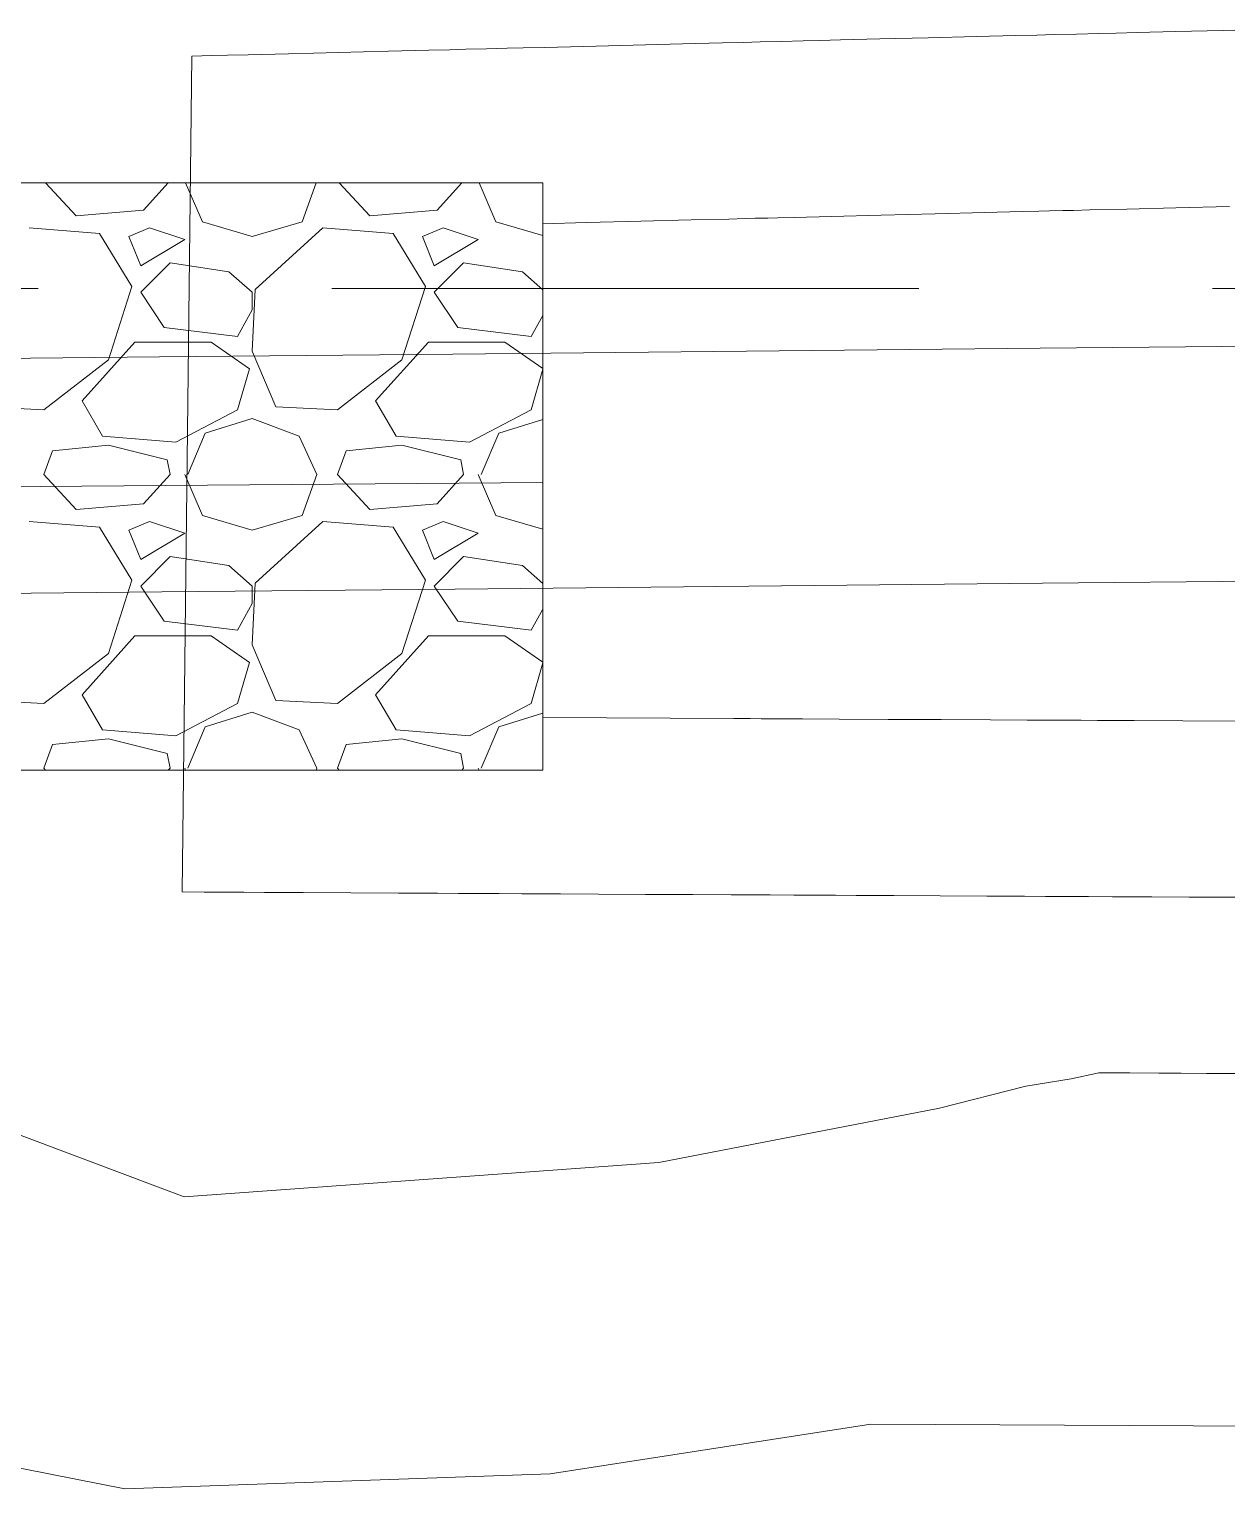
# Model space of a CAD drawing. Extents: x 2509062 to 2510599, y 7103311 to 7105769.
# Drawn here: x 2510447.04 to 2510467.44, y 7104097.8 to 7104122.65 of the extents above; entities that cross this region are included whole.
import ezdxf

# ---------------------------------------------------------------- set-up
doc = ezdxf.new("R2010")
doc.units = 0
doc.header["$LTSCALE"] = 40
doc.header["$MEASUREMENT"] = 0
doc.linetypes.add('DASHED', pattern=[0.75, 0.5, -0.25])
doc.linetypes.add('HIDDEN', pattern=[0.375, 0.25, -0.125])
doc.layers.add('GRID', color=254, linetype='DASHED')
doc.layers.add('STORM', color=5, linetype='Continuous')

msp = doc.modelspace()

# ---------------------------------------------------------------- linework, layer by layer
at = {"layer": 'GRID', "color": 252, "linetype": 'HIDDEN', "lineweight": 0}
msp.add_line((2509102.195, 7104118.236), (2510559.007, 7104118.236), dxfattribs=at)
at = {"layer": 'STORM', "lineweight": 0}
for p, q in [((2510461.526, 7104122.484, 693), (2510462.351, 7104122.505, 693)), ((2510461.526, 7104122.484, 693), (2510462.351, 7104122.505, 693)), ((2510462.351, 7104122.505, 693), (2510463.177, 7104122.525, 693)), ((2510462.351, 7104122.505, 693), (2510463.177, 7104122.525, 693)), ((2510463.177, 7104122.525, 693), (2510463.847, 7104122.542, 693)), ((2510463.177, 7104122.525, 693), (2510463.847, 7104122.542, 693)), ((2510463.847, 7104122.542, 693), (2510464.205, 7104122.551, 693)), ((2510463.847, 7104122.542, 693), (2510464.205, 7104122.551, 693)), ((2510464.205, 7104122.551, 693), (2510464.5, 7104122.558, 693)), ((2510464.205, 7104122.551, 693), (2510464.5, 7104122.558, 693)), ((2510464.5, 7104122.558, 693), (2510464.88, 7104122.568, 693)), ((2510464.5, 7104122.558, 693), (2510464.88, 7104122.568, 693)), ((2510464.88, 7104122.568, 693), (2510465.26, 7104122.577, 693)), ((2510464.88, 7104122.568, 693), (2510465.26, 7104122.577, 693)), ((2510465.26, 7104122.577, 693), (2510465.556, 7104122.585, 693)), ((2510465.26, 7104122.577, 693), (2510465.556, 7104122.585, 693)), ((2510465.556, 7104122.585, 693), (2510465.909, 7104122.593, 693)), ((2510465.556, 7104122.585, 693), (2510465.909, 7104122.593, 693)), ((2510465.909, 7104122.593, 693), (2510466.566, 7104122.61, 693)), ((2510465.909, 7104122.593, 693), (2510466.566, 7104122.61, 693)), ((2510466.566, 7104122.61, 693), (2510467.376, 7104122.63, 693)), ((2510466.566, 7104122.61, 693), (2510467.376, 7104122.63, 693)), ((2510467.376, 7104122.63, 693), (2510468.187, 7104122.65, 693)), ((2510467.376, 7104122.63, 693), (2510468.187, 7104122.65, 693)), ((2510451.456, 7104122.233, 693), (2510452.308, 7104122.254, 693)), ((2510451.456, 7104122.233, 693), (2510452.308, 7104122.254, 693)), ((2510452.308, 7104122.254, 693), (2510453.16, 7104122.275, 693)), ((2510452.308, 7104122.254, 693), (2510453.16, 7104122.275, 693)), ((2510453.16, 7104122.275, 693), (2510453.848, 7104122.292, 693)), ((2510453.16, 7104122.275, 693), (2510453.848, 7104122.292, 693)), ((2510453.848, 7104122.292, 693), (2510454.207, 7104122.301, 693)), ((2510453.848, 7104122.292, 693), (2510454.207, 7104122.301, 693)), ((2510454.207, 7104122.301, 693), (2510454.48, 7104122.308, 693)), ((2510454.207, 7104122.301, 693), (2510454.48, 7104122.308, 693)), ((2510454.48, 7104122.308, 693), (2510454.831, 7104122.317, 693)), ((2510454.48, 7104122.308, 693), (2510454.831, 7104122.317, 693)), ((2510454.831, 7104122.317, 693), (2510455.183, 7104122.326, 693)), ((2510454.831, 7104122.317, 693), (2510455.183, 7104122.326, 693)), ((2510455.183, 7104122.326, 693), (2510455.456, 7104122.333, 693)), ((2510455.183, 7104122.326, 693), (2510455.456, 7104122.333, 693)), ((2510455.456, 7104122.333, 693), (2510455.81, 7104122.341, 693)), ((2510455.456, 7104122.333, 693), (2510455.81, 7104122.341, 693)), ((2510455.81, 7104122.341, 693), (2510456.487, 7104122.358, 693)), ((2510455.81, 7104122.341, 693), (2510456.487, 7104122.358, 693)), ((2510456.487, 7104122.358, 693), (2510457.327, 7104122.379, 693)), ((2510456.487, 7104122.358, 693), (2510457.327, 7104122.379, 693)), ((2510457.327, 7104122.379, 693), (2510458.167, 7104122.4, 693)), ((2510457.327, 7104122.379, 693), (2510458.167, 7104122.4, 693)), ((2510458.167, 7104122.4, 693), (2510458.847, 7104122.417, 693)), ((2510458.167, 7104122.4, 693), (2510458.847, 7104122.417, 693)), ((2510458.847, 7104122.417, 693), (2510459.206, 7104122.426, 693)), ((2510458.847, 7104122.417, 693), (2510459.206, 7104122.426, 693)), ((2510459.206, 7104122.426, 693), (2510459.49, 7104122.433, 693)), ((2510459.206, 7104122.426, 693), (2510459.49, 7104122.433, 693)), ((2510459.49, 7104122.433, 693), (2510459.856, 7104122.442, 693)), ((2510459.49, 7104122.433, 693), (2510459.856, 7104122.442, 693)), ((2510459.856, 7104122.442, 693), (2510460.221, 7104122.451, 693)), ((2510459.856, 7104122.442, 693), (2510460.221, 7104122.451, 693)), ((2510460.221, 7104122.451, 693), (2510460.505, 7104122.459, 693)), ((2510460.221, 7104122.451, 693), (2510460.505, 7104122.459, 693)), ((2510460.505, 7104122.459, 693), (2510460.859, 7104122.467, 693)), ((2510460.505, 7104122.459, 693), (2510460.859, 7104122.467, 693)), ((2510460.859, 7104122.467, 693), (2510461.526, 7104122.484, 693)), ((2510460.859, 7104122.467, 693), (2510461.526, 7104122.484, 693)), ((2510449.644, 7104107.962, 693), (2510449.812, 7104122.192, 693)), ((2510449.644, 7104107.962, 693), (2510449.812, 7104122.192, 693)), ((2510449.812, 7104122.192, 693), (2510450.151, 7104122.2, 693)), ((2510449.812, 7104122.192, 693), (2510450.151, 7104122.2, 693)), ((2510450.151, 7104122.2, 693), (2510450.416, 7104122.207, 693)), ((2510450.151, 7104122.2, 693), (2510450.416, 7104122.207, 693)), ((2510450.416, 7104122.207, 693), (2510450.77, 7104122.216, 693)), ((2510450.416, 7104122.207, 693), (2510450.77, 7104122.216, 693)), ((2510450.77, 7104122.216, 693), (2510451.456, 7104122.233, 693)), ((2510450.77, 7104122.216, 693), (2510451.456, 7104122.233, 693)), ((2510455.788, 7104120.037, 691.365), (2510435.788, 7104120.037, 691.365)), ((2510447.84, 7104119.471, 691.365), (2510447.321, 7104120.037, 691.365)), ((2510449.41, 7104120.037, 691.365), (2510448.99, 7104119.571, 691.365)), ((2510449.704, 7104120.037, 691.365), (2510449.99, 7104119.371, 691.365)), ((2510451.69, 7104119.371, 691.365), (2510451.928, 7104120.037, 691.365)), ((2510452.84, 7104119.471, 691.365), (2510452.321, 7104120.037, 691.365)), ((2510454.41, 7104120.037, 691.365), (2510453.99, 7104119.571, 691.365)), ((2510454.704, 7104120.037, 691.365), (2510454.99, 7104119.371, 691.365)), ((2510455.788, 7104110.037, 691.365), (2510455.788, 7104120.037, 691.365)), ((2510448.99, 7104119.571, 691.365), (2510447.84, 7104119.471, 691.365)), ((2510453.99, 7104119.571, 691.365), (2510452.84, 7104119.471, 691.365)), ((2510461.552, 7104119.484, 692), (2510462.471, 7104119.507, 692)), ((2510461.552, 7104119.484, 692), (2510462.471, 7104119.507, 692)), ((2510462.471, 7104119.507, 692), (2510463.319, 7104119.528, 692)), ((2510462.471, 7104119.507, 692), (2510463.319, 7104119.528, 692)), ((2510463.319, 7104119.528, 692), (2510463.954, 7104119.544, 692)), ((2510463.319, 7104119.528, 692), (2510463.954, 7104119.544, 692)), ((2510463.954, 7104119.544, 692), (2510464.235, 7104119.551, 692)), ((2510463.954, 7104119.544, 692), (2510464.235, 7104119.551, 692)), ((2510464.235, 7104119.551, 692), (2510464.417, 7104119.556, 692)), ((2510464.235, 7104119.551, 692), (2510464.417, 7104119.556, 692)), ((2510464.417, 7104119.556, 692), (2510464.643, 7104119.561, 692)), ((2510464.417, 7104119.556, 692), (2510464.643, 7104119.561, 692)), ((2510464.643, 7104119.561, 692), (2510464.825, 7104119.566, 692)), ((2510464.643, 7104119.561, 692), (2510464.825, 7104119.566, 692)), ((2510464.825, 7104119.566, 692), (2510465.104, 7104119.573, 692)), ((2510464.825, 7104119.566, 692), (2510465.104, 7104119.573, 692)), ((2510465.104, 7104119.573, 692), (2510465.733, 7104119.588, 692)), ((2510465.104, 7104119.573, 692), (2510465.733, 7104119.588, 692)), ((2510465.733, 7104119.588, 692), (2510466.572, 7104119.609, 692)), ((2510465.733, 7104119.588, 692), (2510466.572, 7104119.609, 692)), ((2510466.572, 7104119.609, 692), (2510467.482, 7104119.632, 692)), ((2510466.572, 7104119.609, 692), (2510467.482, 7104119.632, 692)), ((2510448.24, 7104119.171, 691.365), (2510447.04, 7104119.271, 691.365)), ((2510449.09, 7104119.271, 691.365), (2510448.74, 7104119.121, 691.365)), ((2510449.69, 7104119.071, 691.365), (2510449.09, 7104119.271, 691.365)), ((2510449.99, 7104119.371, 691.365), (2510450.84, 7104119.121, 691.365)), ((2510450.84, 7104119.121, 691.365), (2510451.69, 7104119.371, 691.365)), ((2510452.04, 7104119.271, 691.365), (2510450.89, 7104118.221, 691.365)), ((2510453.24, 7104119.171, 691.365), (2510452.04, 7104119.271, 691.365)), ((2510454.09, 7104119.271, 691.365), (2510453.74, 7104119.121, 691.365)), ((2510454.69, 7104119.071, 691.365), (2510454.09, 7104119.271, 691.365)), ((2510454.99, 7104119.371, 691.365), (2510455.788, 7104119.136, 691.365)), ((2510455.788, 7104119.337, 692), (2510456.533, 7104119.359, 692)), ((2510455.788, 7104119.337, 692), (2510456.533, 7104119.359, 692)), ((2510455.788, 7104110.931, 692), (2510455.788, 7104119.337, 692)), ((2510455.788, 7104110.931, 692), (2510455.788, 7104119.337, 692)), ((2510456.533, 7104119.359, 692), (2510457.46, 7104119.382, 692)), ((2510456.533, 7104119.359, 692), (2510457.46, 7104119.382, 692)), ((2510457.46, 7104119.382, 692), (2510458.315, 7104119.403, 692)), ((2510457.46, 7104119.382, 692), (2510458.315, 7104119.403, 692)), ((2510458.315, 7104119.403, 692), (2510458.955, 7104119.419, 692)), ((2510458.315, 7104119.403, 692), (2510458.955, 7104119.419, 692)), ((2510458.955, 7104119.419, 692), (2510459.236, 7104119.426, 692)), ((2510458.955, 7104119.419, 692), (2510459.236, 7104119.426, 692)), ((2510459.236, 7104119.426, 692), (2510459.408, 7104119.431, 692)), ((2510459.236, 7104119.426, 692), (2510459.408, 7104119.431, 692)), ((2510459.408, 7104119.431, 692), (2510459.621, 7104119.436, 692)), ((2510459.408, 7104119.431, 692), (2510459.621, 7104119.436, 692)), ((2510459.621, 7104119.436, 692), (2510459.794, 7104119.44, 692)), ((2510459.621, 7104119.436, 692), (2510459.794, 7104119.44, 692)), ((2510459.794, 7104119.44, 692), (2510460.072, 7104119.447, 692)), ((2510459.794, 7104119.44, 692), (2510460.072, 7104119.447, 692)), ((2510460.072, 7104119.447, 692), (2510460.705, 7104119.463, 692)), ((2510460.072, 7104119.447, 692), (2510460.705, 7104119.463, 692)), ((2510460.705, 7104119.463, 692), (2510461.552, 7104119.484, 692)), ((2510460.705, 7104119.463, 692), (2510461.552, 7104119.484, 692)), ((2510448.79, 7104118.271, 691.365), (2510448.24, 7104119.171, 691.365)), ((2510448.74, 7104119.121, 691.365), (2510448.94, 7104118.621, 691.365)), ((2510448.94, 7104118.621, 691.365), (2510449.69, 7104119.071, 691.365)), ((2510453.79, 7104118.271, 691.365), (2510453.24, 7104119.171, 691.365)), ((2510453.74, 7104119.121, 691.365), (2510453.94, 7104118.621, 691.365)), ((2510453.94, 7104118.621, 691.365), (2510454.69, 7104119.071, 691.365)), ((2510449.44, 7104118.671, 691.365), (2510448.94, 7104118.171, 691.365)), ((2510450.44, 7104118.521, 691.365), (2510449.44, 7104118.671, 691.365)), ((2510450.84, 7104118.171, 691.365), (2510450.44, 7104118.521, 691.365)), ((2510454.44, 7104118.671, 691.365), (2510453.94, 7104118.171, 691.365)), ((2510455.44, 7104118.521, 691.365), (2510454.44, 7104118.671, 691.365)), ((2510455.788, 7104118.216, 691.365), (2510455.44, 7104118.521, 691.365)), ((2510448.39, 7104117.021, 691.365), (2510448.79, 7104118.271, 691.365)), ((2510453.39, 7104117.021, 691.365), (2510453.79, 7104118.271, 691.365)), ((2510448.94, 7104118.171, 691.365), (2510449.34, 7104117.571, 691.365)), ((2510450.89, 7104118.221, 691.365), (2510450.84, 7104117.171, 691.365)), ((2510450.84, 7104117.871, 691.365), (2510450.84, 7104118.171, 691.365)), ((2510453.94, 7104118.171, 691.365), (2510454.34, 7104117.571, 691.365)), ((2510450.59, 7104117.421, 691.365), (2510450.84, 7104117.871, 691.365)), ((2510455.59, 7104117.421, 691.365), (2510455.788, 7104117.777, 691.365)), ((2510449.34, 7104117.571, 691.365), (2510450.59, 7104117.421, 691.365)), ((2510454.34, 7104117.571, 691.365), (2510455.59, 7104117.421, 691.365)), ((2510447.94, 7104116.321, 691.365), (2510448.84, 7104117.321, 691.365)), ((2510448.84, 7104117.321, 691.365), (2510450.14, 7104117.321, 691.365)), ((2510450.14, 7104117.321, 691.365), (2510450.79, 7104116.871, 691.365)), ((2510452.94, 7104116.321, 691.365), (2510453.84, 7104117.321, 691.365)), ((2510453.84, 7104117.321, 691.365), (2510455.14, 7104117.321, 691.365)), ((2510455.14, 7104117.321, 691.365), (2510455.788, 7104116.872, 691.365)), ((2510449.259, 7104117.07, 691.298), (2510444.259, 7104117.02, 691.323)), ((2510449.259, 7104117.07, 691.298), (2510444.259, 7104117.02, 691.323)), ((2510454.258, 7104117.12, 691.273), (2510449.259, 7104117.07, 691.298)), ((2510454.258, 7104117.12, 691.273), (2510449.259, 7104117.07, 691.298)), ((2510450.84, 7104117.171, 691.365), (2510451.24, 7104116.221, 691.365)), ((2510459.258, 7104117.17, 691.248), (2510454.258, 7104117.12, 691.273)), ((2510459.258, 7104117.17, 691.248), (2510454.258, 7104117.12, 691.273)), ((2510464.258, 7104117.219, 691.223), (2510459.258, 7104117.17, 691.248)), ((2510464.258, 7104117.219, 691.223), (2510459.258, 7104117.17, 691.248)), ((2510469.258, 7104117.269, 691.198), (2510464.258, 7104117.219, 691.223)), ((2510469.258, 7104117.269, 691.198), (2510464.258, 7104117.219, 691.223)), ((2510447.29, 7104116.171, 691.365), (2510448.39, 7104117.021, 691.365)), ((2510450.79, 7104116.871, 691.365), (2510450.59, 7104116.171, 691.365)), ((2510452.29, 7104116.171, 691.365), (2510453.39, 7104117.021, 691.365)), ((2510455.788, 7104116.864, 691.365), (2510455.59, 7104116.171, 691.365)), ((2510448.29, 7104115.721, 691.365), (2510447.94, 7104116.321, 691.365)), ((2510453.29, 7104115.721, 691.365), (2510452.94, 7104116.321, 691.365)), ((2510446.24, 7104116.221, 691.365), (2510447.29, 7104116.171, 691.365)), ((2510450.59, 7104116.171, 691.365), (2510449.54, 7104115.621, 691.365)), ((2510451.24, 7104116.221, 691.365), (2510452.29, 7104116.171, 691.365)), ((2510455.59, 7104116.171, 691.365), (2510454.54, 7104115.621, 691.365)), ((2510450.04, 7104115.771, 691.365), (2510450.84, 7104116.021, 691.365)), ((2510450.84, 7104116.021, 691.365), (2510451.64, 7104115.721, 691.365)), ((2510455.04, 7104115.771, 691.365), (2510455.788, 7104116.005, 691.365)), ((2510448.39, 7104115.571, 691.365), (2510447.44, 7104115.471, 691.365)), ((2510449.54, 7104115.621, 691.365), (2510448.29, 7104115.721, 691.365)), ((2510449.39, 7104115.321, 691.365), (2510448.39, 7104115.571, 691.365)), ((2510449.74, 7104115.071, 691.365), (2510450.04, 7104115.771, 691.365)), ((2510451.64, 7104115.721, 691.365), (2510451.94, 7104115.071, 691.365)), ((2510453.39, 7104115.571, 691.365), (2510452.44, 7104115.471, 691.365)), ((2510454.54, 7104115.621, 691.365), (2510453.29, 7104115.721, 691.365)), ((2510454.39, 7104115.321, 691.365), (2510453.39, 7104115.571, 691.365)), ((2510454.74, 7104115.071, 691.365), (2510455.04, 7104115.771, 691.365)), ((2510447.29, 7104115.071, 691.365), (2510447.44, 7104115.471, 691.365)), ((2510449.44, 7104115.071, 691.365), (2510449.39, 7104115.321, 691.365)), ((2510452.29, 7104115.071, 691.365), (2510452.44, 7104115.471, 691.365)), ((2510454.44, 7104115.071, 691.365), (2510454.39, 7104115.321, 691.365)), ((2510447.84, 7104114.471, 691.365), (2510447.29, 7104115.071, 691.365)), ((2510449.44, 7104115.071, 691.365), (2510448.99, 7104114.571, 691.365)), ((2510449.69, 7104115.071, 691.365), (2510449.99, 7104114.371, 691.365)), ((2510451.69, 7104114.371, 691.365), (2510451.94, 7104115.071, 691.365)), ((2510452.84, 7104114.471, 691.365), (2510452.29, 7104115.071, 691.365)), ((2510454.44, 7104115.071, 691.365), (2510453.99, 7104114.571, 691.365)), ((2510454.69, 7104115.071, 691.365), (2510454.99, 7104114.371, 691.365)), ((2510455.788, 7104114.936), (2510340.836, 7104113.99)), ((2510455.788, 7104114.936), (2510340.836, 7104113.99)), ((2510448.99, 7104114.571, 691.365), (2510447.84, 7104114.471, 691.365)), ((2510453.99, 7104114.571, 691.365), (2510452.84, 7104114.471, 691.365)), ((2510449.99, 7104114.371, 691.365), (2510450.84, 7104114.121, 691.365)), ((2510450.84, 7104114.121, 691.365), (2510451.69, 7104114.371, 691.365)), ((2510454.99, 7104114.371, 691.365), (2510455.788, 7104114.136, 691.365)), ((2510448.24, 7104114.171, 691.365), (2510447.04, 7104114.271, 691.365)), ((2510448.79, 7104113.271, 691.365), (2510448.24, 7104114.171, 691.365)), ((2510449.09, 7104114.271, 691.365), (2510448.74, 7104114.121, 691.365)), ((2510448.74, 7104114.121, 691.365), (2510448.94, 7104113.621, 691.365)), ((2510448.94, 7104113.621, 691.365), (2510449.69, 7104114.071, 691.365)), ((2510449.69, 7104114.071, 691.365), (2510449.09, 7104114.271, 691.365)), ((2510452.04, 7104114.271, 691.365), (2510450.89, 7104113.221, 691.365)), ((2510453.24, 7104114.171, 691.365), (2510452.04, 7104114.271, 691.365)), ((2510453.79, 7104113.271, 691.365), (2510453.24, 7104114.171, 691.365)), ((2510454.09, 7104114.271, 691.365), (2510453.74, 7104114.121, 691.365)), ((2510453.74, 7104114.121, 691.365), (2510453.94, 7104113.621, 691.365)), ((2510453.94, 7104113.621, 691.365), (2510454.69, 7104114.071, 691.365)), ((2510454.69, 7104114.071, 691.365), (2510454.09, 7104114.271, 691.365)), ((2510449.44, 7104113.671, 691.365), (2510448.94, 7104113.171, 691.365)), ((2510450.44, 7104113.521, 691.365), (2510449.44, 7104113.671, 691.365)), ((2510454.44, 7104113.671, 691.365), (2510453.94, 7104113.171, 691.365)), ((2510455.44, 7104113.521, 691.365), (2510454.44, 7104113.671, 691.365)), ((2510450.84, 7104113.171, 691.365), (2510450.44, 7104113.521, 691.365)), ((2510455.788, 7104113.216, 691.365), (2510455.44, 7104113.521, 691.365)), ((2510449.298, 7104113.07, 691.298), (2510444.299, 7104113.02, 691.323)), ((2510449.298, 7104113.07, 691.298), (2510444.299, 7104113.02, 691.323)), ((2510448.39, 7104112.021, 691.365), (2510448.79, 7104113.271, 691.365)), ((2510448.94, 7104113.171, 691.365), (2510449.34, 7104112.571, 691.365)), ((2510454.298, 7104113.12, 691.273), (2510449.298, 7104113.07, 691.298)), ((2510454.298, 7104113.12, 691.273), (2510449.298, 7104113.07, 691.298)), ((2510450.89, 7104113.221, 691.365), (2510450.84, 7104112.171, 691.365)), ((2510450.84, 7104112.871, 691.365), (2510450.84, 7104113.171, 691.365)), ((2510453.39, 7104112.021, 691.365), (2510453.79, 7104113.271, 691.365)), ((2510453.94, 7104113.171, 691.365), (2510454.34, 7104112.571, 691.365)), ((2510459.298, 7104113.17, 691.248), (2510454.298, 7104113.12, 691.273)), ((2510459.298, 7104113.17, 691.248), (2510454.298, 7104113.12, 691.273)), ((2510464.298, 7104113.22, 691.223), (2510459.298, 7104113.17, 691.248)), ((2510464.298, 7104113.22, 691.223), (2510459.298, 7104113.17, 691.248)), ((2510469.297, 7104113.269, 691.198), (2510464.298, 7104113.22, 691.223)), ((2510469.297, 7104113.269, 691.198), (2510464.298, 7104113.22, 691.223)), ((2510450.59, 7104112.421, 691.365), (2510450.84, 7104112.871, 691.365)), ((2510449.34, 7104112.571, 691.365), (2510450.59, 7104112.421, 691.365)), ((2510454.34, 7104112.571, 691.365), (2510455.59, 7104112.421, 691.365)), ((2510455.59, 7104112.421, 691.365), (2510455.788, 7104112.777, 691.365)), ((2510447.94, 7104111.321, 691.365), (2510448.84, 7104112.321, 691.365)), ((2510448.84, 7104112.321, 691.365), (2510450.14, 7104112.321, 691.365)), ((2510450.14, 7104112.321, 691.365), (2510450.79, 7104111.871, 691.365)), ((2510452.94, 7104111.321, 691.365), (2510453.84, 7104112.321, 691.365)), ((2510453.84, 7104112.321, 691.365), (2510455.14, 7104112.321, 691.365)), ((2510455.14, 7104112.321, 691.365), (2510455.788, 7104111.872, 691.365)), ((2510450.84, 7104112.171, 691.365), (2510451.24, 7104111.221, 691.365)), ((2510447.29, 7104111.171, 691.365), (2510448.39, 7104112.021, 691.365)), ((2510450.79, 7104111.871, 691.365), (2510450.59, 7104111.171, 691.365)), ((2510452.29, 7104111.171, 691.365), (2510453.39, 7104112.021, 691.365)), ((2510455.788, 7104111.864, 691.365), (2510455.59, 7104111.171, 691.365)), ((2510448.29, 7104110.721, 691.365), (2510447.94, 7104111.321, 691.365)), ((2510453.29, 7104110.721, 691.365), (2510452.94, 7104111.321, 691.365)), ((2510446.24, 7104111.221, 691.365), (2510447.29, 7104111.171, 691.365)), ((2510450.59, 7104111.171, 691.365), (2510449.54, 7104110.621, 691.365)), ((2510451.24, 7104111.221, 691.365), (2510452.29, 7104111.171, 691.365)), ((2510455.59, 7104111.171, 691.365), (2510454.54, 7104110.621, 691.365)), ((2510450.04, 7104110.771, 691.365), (2510450.84, 7104111.021, 691.365)), ((2510450.84, 7104111.021, 691.365), (2510451.64, 7104110.721, 691.365)), ((2510455.04, 7104110.771, 691.365), (2510455.788, 7104111.005, 691.365)), ((2510459.04, 7104110.914, 692), (2510455.788, 7104110.931, 692)), ((2510459.04, 7104110.914, 692), (2510455.788, 7104110.931, 692)), ((2510459.32, 7104110.913, 692), (2510459.04, 7104110.914, 692)), ((2510459.32, 7104110.913, 692), (2510459.04, 7104110.914, 692)), ((2510459.509, 7104110.912, 692), (2510459.32, 7104110.913, 692)), ((2510459.509, 7104110.912, 692), (2510459.32, 7104110.913, 692)), ((2510459.743, 7104110.911, 692), (2510459.509, 7104110.912, 692)), ((2510459.743, 7104110.911, 692), (2510459.509, 7104110.912, 692)), ((2510459.931, 7104110.91, 692), (2510459.743, 7104110.911, 692)), ((2510459.931, 7104110.91, 692), (2510459.743, 7104110.911, 692)), ((2510460.21, 7104110.909, 692), (2510459.931, 7104110.91, 692)), ((2510460.21, 7104110.909, 692), (2510459.931, 7104110.91, 692)), ((2510460.836, 7104110.905, 692), (2510460.21, 7104110.909, 692)), ((2510460.836, 7104110.905, 692), (2510460.21, 7104110.909, 692)), ((2510461.671, 7104110.901, 692), (2510460.836, 7104110.905, 692)), ((2510461.671, 7104110.901, 692), (2510460.836, 7104110.905, 692)), ((2510462.576, 7104110.897, 692), (2510461.671, 7104110.901, 692)), ((2510462.576, 7104110.897, 692), (2510461.671, 7104110.901, 692)), ((2510463.412, 7104110.892, 692), (2510462.576, 7104110.897, 692)), ((2510463.412, 7104110.892, 692), (2510462.576, 7104110.897, 692)), ((2510464.04, 7104110.889, 692), (2510463.412, 7104110.892, 692)), ((2510464.04, 7104110.889, 692), (2510463.412, 7104110.892, 692)), ((2510464.321, 7104110.888, 692), (2510464.04, 7104110.889, 692)), ((2510464.321, 7104110.888, 692), (2510464.04, 7104110.889, 692)), ((2510464.518, 7104110.887, 692), (2510464.321, 7104110.888, 692)), ((2510464.518, 7104110.887, 692), (2510464.321, 7104110.888, 692)), ((2510464.763, 7104110.886, 692), (2510464.518, 7104110.887, 692)), ((2510464.763, 7104110.886, 692), (2510464.518, 7104110.887, 692)), ((2510464.96, 7104110.885, 692), (2510464.763, 7104110.886, 692)), ((2510464.96, 7104110.885, 692), (2510464.763, 7104110.886, 692)), ((2510465.238, 7104110.883, 692), (2510464.96, 7104110.885, 692)), ((2510465.238, 7104110.883, 692), (2510464.96, 7104110.885, 692)), ((2510465.861, 7104110.88, 692), (2510465.238, 7104110.883, 692)), ((2510465.861, 7104110.88, 692), (2510465.238, 7104110.883, 692)), ((2510466.689, 7104110.876, 692), (2510465.861, 7104110.88, 692)), ((2510466.689, 7104110.876, 692), (2510465.861, 7104110.88, 692)), ((2510467.587, 7104110.871, 692), (2510466.689, 7104110.876, 692)), ((2510467.587, 7104110.871, 692), (2510466.689, 7104110.876, 692)), ((2510448.39, 7104110.571, 691.365), (2510447.44, 7104110.471, 691.365)), ((2510449.54, 7104110.621, 691.365), (2510448.29, 7104110.721, 691.365)), ((2510449.39, 7104110.321, 691.365), (2510448.39, 7104110.571, 691.365)), ((2510449.74, 7104110.071, 691.365), (2510450.04, 7104110.771, 691.365)), ((2510451.64, 7104110.721, 691.365), (2510451.94, 7104110.071, 691.365)), ((2510453.39, 7104110.571, 691.365), (2510452.44, 7104110.471, 691.365)), ((2510454.54, 7104110.621, 691.365), (2510453.29, 7104110.721, 691.365)), ((2510454.39, 7104110.321, 691.365), (2510453.39, 7104110.571, 691.365)), ((2510454.74, 7104110.071, 691.365), (2510455.04, 7104110.771, 691.365)), ((2510447.29, 7104110.071, 691.365), (2510447.44, 7104110.471, 691.365)), ((2510449.44, 7104110.071, 691.365), (2510449.39, 7104110.321, 691.365)), ((2510452.29, 7104110.071, 691.365), (2510452.44, 7104110.471, 691.365)), ((2510454.44, 7104110.071, 691.365), (2510454.39, 7104110.321, 691.365)), ((2510447.321, 7104110.037, 691.365), (2510447.29, 7104110.071, 691.365)), ((2510449.44, 7104110.071, 691.365), (2510449.41, 7104110.037, 691.365)), ((2510449.69, 7104110.071, 691.365), (2510449.705, 7104110.037, 691.365)), ((2510451.928, 7104110.037, 691.365), (2510451.94, 7104110.071, 691.365)), ((2510452.321, 7104110.037, 691.365), (2510452.29, 7104110.071, 691.365)), ((2510454.44, 7104110.071, 691.365), (2510454.41, 7104110.037, 691.365)), ((2510454.69, 7104110.071, 691.365), (2510454.704, 7104110.037, 691.365)), ((2510435.788, 7104110.037, 691.365), (2510455.788, 7104110.037, 691.365)), ((2510450.023, 7104107.96, 693), (2510449.644, 7104107.962, 693)), ((2510450.023, 7104107.96, 693), (2510449.644, 7104107.962, 693)), ((2510450.402, 7104107.958, 693), (2510450.023, 7104107.96, 693)), ((2510450.402, 7104107.958, 693), (2510450.023, 7104107.96, 693)), ((2510450.697, 7104107.957, 693), (2510450.402, 7104107.958, 693)), ((2510450.697, 7104107.957, 693), (2510450.402, 7104107.958, 693)), ((2510451.05, 7104107.955, 693), (2510450.697, 7104107.957, 693)), ((2510451.05, 7104107.955, 693), (2510450.697, 7104107.957, 693)), ((2510451.709, 7104107.952, 693), (2510451.05, 7104107.955, 693)), ((2510451.709, 7104107.952, 693), (2510451.05, 7104107.955, 693)), ((2510452.52, 7104107.948, 693), (2510451.709, 7104107.952, 693)), ((2510452.52, 7104107.948, 693), (2510451.709, 7104107.952, 693)), ((2510453.333, 7104107.943, 693), (2510452.52, 7104107.948, 693)), ((2510453.333, 7104107.943, 693), (2510452.52, 7104107.948, 693)), ((2510453.993, 7104107.94, 693), (2510453.333, 7104107.943, 693)), ((2510453.993, 7104107.94, 693), (2510453.333, 7104107.943, 693)), ((2510454.35, 7104107.938, 693), (2510453.993, 7104107.94, 693)), ((2510454.35, 7104107.938, 693), (2510453.993, 7104107.94, 693)), ((2510454.653, 7104107.937, 693), (2510454.35, 7104107.938, 693)), ((2510454.653, 7104107.937, 693), (2510454.35, 7104107.938, 693)), ((2510455.042, 7104107.935, 693), (2510454.653, 7104107.937, 693)), ((2510455.042, 7104107.935, 693), (2510454.653, 7104107.937, 693)), ((2510455.432, 7104107.933, 693), (2510455.042, 7104107.935, 693)), ((2510455.432, 7104107.933, 693), (2510455.042, 7104107.935, 693)), ((2510455.735, 7104107.931, 693), (2510455.432, 7104107.933, 693)), ((2510455.735, 7104107.931, 693), (2510455.432, 7104107.933, 693)), ((2510456.087, 7104107.93, 693), (2510455.735, 7104107.931, 693)), ((2510456.087, 7104107.93, 693), (2510455.735, 7104107.931, 693)), ((2510456.739, 7104107.926, 693), (2510456.087, 7104107.93, 693)), ((2510456.739, 7104107.926, 693), (2510456.087, 7104107.93, 693)), ((2510457.539, 7104107.922, 693), (2510456.739, 7104107.926, 693)), ((2510457.539, 7104107.922, 693), (2510456.739, 7104107.926, 693)), ((2510458.341, 7104107.918, 693), (2510457.539, 7104107.922, 693)), ((2510458.341, 7104107.918, 693), (2510457.539, 7104107.922, 693)), ((2510458.994, 7104107.915, 693), (2510458.341, 7104107.918, 693)), ((2510458.994, 7104107.915, 693), (2510458.341, 7104107.918, 693)), ((2510459.35, 7104107.913, 693), (2510458.994, 7104107.915, 693)), ((2510459.35, 7104107.913, 693), (2510458.994, 7104107.915, 693)), ((2510459.661, 7104107.912, 693), (2510459.35, 7104107.913, 693)), ((2510459.661, 7104107.912, 693), (2510459.35, 7104107.913, 693)), ((2510460.062, 7104107.91, 693), (2510459.661, 7104107.912, 693)), ((2510460.062, 7104107.91, 693), (2510459.661, 7104107.912, 693)), ((2510460.462, 7104107.908, 693), (2510460.062, 7104107.91, 693)), ((2510460.462, 7104107.908, 693), (2510460.062, 7104107.91, 693)), ((2510460.773, 7104107.906, 693), (2510460.462, 7104107.908, 693)), ((2510460.773, 7104107.906, 693), (2510460.462, 7104107.908, 693)), ((2510461.125, 7104107.904, 693), (2510460.773, 7104107.906, 693)), ((2510461.125, 7104107.904, 693), (2510460.773, 7104107.906, 693)), ((2510461.769, 7104107.901, 693), (2510461.125, 7104107.904, 693)), ((2510461.769, 7104107.901, 693), (2510461.125, 7104107.904, 693)), ((2510462.559, 7104107.897, 693), (2510461.769, 7104107.901, 693)), ((2510462.559, 7104107.897, 693), (2510461.769, 7104107.901, 693)), ((2510463.349, 7104107.893, 693), (2510462.559, 7104107.897, 693)), ((2510463.349, 7104107.893, 693), (2510462.559, 7104107.897, 693)), ((2510463.995, 7104107.89, 693), (2510463.349, 7104107.893, 693)), ((2510463.995, 7104107.89, 693), (2510463.349, 7104107.893, 693)), ((2510464.351, 7104107.888, 693), (2510463.995, 7104107.89, 693)), ((2510464.351, 7104107.888, 693), (2510463.995, 7104107.89, 693)), ((2510464.67, 7104107.886, 693), (2510464.351, 7104107.888, 693)), ((2510464.67, 7104107.886, 693), (2510464.351, 7104107.888, 693)), ((2510465.081, 7104107.884, 693), (2510464.67, 7104107.886, 693)), ((2510465.081, 7104107.884, 693), (2510464.67, 7104107.886, 693)), ((2510465.492, 7104107.882, 693), (2510465.081, 7104107.884, 693)), ((2510465.492, 7104107.882, 693), (2510465.081, 7104107.884, 693)), ((2510465.811, 7104107.881, 693), (2510465.492, 7104107.882, 693)), ((2510465.811, 7104107.881, 693), (2510465.492, 7104107.882, 693)), ((2510466.163, 7104107.879, 693), (2510465.811, 7104107.881, 693)), ((2510466.163, 7104107.879, 693), (2510465.811, 7104107.881, 693)), ((2510466.799, 7104107.876, 693), (2510466.163, 7104107.879, 693)), ((2510466.799, 7104107.876, 693), (2510466.163, 7104107.879, 693)), ((2510467.578, 7104107.872, 693), (2510466.799, 7104107.876, 693)), ((2510467.578, 7104107.872, 693), (2510466.799, 7104107.876, 693)), ((2510449.678, 7104102.77, 694), (2510443.192, 7104105.211, 694)), ((2510449.678, 7104102.77, 694), (2510443.192, 7104105.211, 694)), ((2510465.257, 7104104.884, 694), (2510464.789, 7104104.784, 694)), ((2510465.257, 7104104.884, 694), (2510464.789, 7104104.784, 694)), ((2510465.787, 7104104.881, 694), (2510465.257, 7104104.884, 694)), ((2510465.787, 7104104.881, 694), (2510465.257, 7104104.884, 694)), ((2510466.28, 7104104.879, 694), (2510465.787, 7104104.881, 694)), ((2510466.28, 7104104.879, 694), (2510465.787, 7104104.881, 694)), ((2510466.663, 7104104.877, 694), (2510466.28, 7104104.879, 694)), ((2510466.663, 7104104.877, 694), (2510466.28, 7104104.879, 694)), ((2510467.091, 7104104.874, 694), (2510466.663, 7104104.877, 694)), ((2510467.091, 7104104.874, 694), (2510466.663, 7104104.877, 694)), ((2510467.69, 7104104.871, 694), (2510467.091, 7104104.874, 694)), ((2510467.69, 7104104.871, 694), (2510467.091, 7104104.874, 694)), ((2510464.017, 7104104.656, 694), (2510462.545, 7104104.284, 694)), ((2510464.017, 7104104.656, 694), (2510462.545, 7104104.284, 694)), ((2510464.789, 7104104.784, 694), (2510464.017, 7104104.656, 694)), ((2510464.789, 7104104.784, 694), (2510464.017, 7104104.656, 694)), ((2510462.545, 7104104.284, 694), (2510457.765, 7104103.359, 694)), ((2510462.545, 7104104.284, 694), (2510457.765, 7104103.359, 694)), ((2510457.765, 7104103.359, 694), (2510449.678, 7104102.77, 694)), ((2510457.765, 7104103.359, 694), (2510449.678, 7104102.77, 694)), ((2510448.667, 7104097.802, 696), (2510439.654, 7104099.57, 696)), ((2510448.667, 7104097.802, 696), (2510439.654, 7104099.57, 696)), ((2510461.375, 7104098.904, 696), (2510455.912, 7104098.055, 696)), ((2510461.375, 7104098.904, 696), (2510455.912, 7104098.055, 696)), ((2510473.436, 7104098.843, 696), (2510461.375, 7104098.904, 696)), ((2510473.436, 7104098.843, 696), (2510461.375, 7104098.904, 696)), ((2510455.912, 7104098.055, 696), (2510448.667, 7104097.802, 696)), ((2510455.912, 7104098.055, 696), (2510448.667, 7104097.802, 696))]:
    msp.add_line(p, q, dxfattribs=at)
at = {"layer": 'STORM', "color": 1, "lineweight": 0}
for p, q in [((2510455.788, 7104120.037, 691.365), (2510435.788, 7104120.037, 691.365)), ((2510447.84, 7104119.471, 691.365), (2510447.321, 7104120.037, 691.365)), ((2510449.41, 7104120.037, 691.365), (2510448.99, 7104119.571, 691.365)), ((2510449.704, 7104120.037, 691.365), (2510449.99, 7104119.371, 691.365)), ((2510451.69, 7104119.371, 691.365), (2510451.928, 7104120.037, 691.365)), ((2510452.84, 7104119.471, 691.365), (2510452.321, 7104120.037, 691.365)), ((2510454.41, 7104120.037, 691.365), (2510453.99, 7104119.571, 691.365)), ((2510454.704, 7104120.037, 691.365), (2510454.99, 7104119.371, 691.365)), ((2510455.788, 7104110.037, 691.365), (2510455.788, 7104120.037, 691.365)), ((2510448.99, 7104119.571, 691.365), (2510447.84, 7104119.471, 691.365)), ((2510453.99, 7104119.571, 691.365), (2510452.84, 7104119.471, 691.365)), ((2510448.24, 7104119.171, 691.365), (2510447.04, 7104119.271, 691.365)), ((2510449.09, 7104119.271, 691.365), (2510448.74, 7104119.121, 691.365)), ((2510449.69, 7104119.071, 691.365), (2510449.09, 7104119.271, 691.365)), ((2510449.99, 7104119.371, 691.365), (2510450.84, 7104119.121, 691.365)), ((2510450.84, 7104119.121, 691.365), (2510451.69, 7104119.371, 691.365)), ((2510452.04, 7104119.271, 691.365), (2510450.89, 7104118.221, 691.365)), ((2510453.24, 7104119.171, 691.365), (2510452.04, 7104119.271, 691.365)), ((2510454.09, 7104119.271, 691.365), (2510453.74, 7104119.121, 691.365)), ((2510454.69, 7104119.071, 691.365), (2510454.09, 7104119.271, 691.365)), ((2510454.99, 7104119.371, 691.365), (2510455.788, 7104119.136, 691.365)), ((2510448.79, 7104118.271, 691.365), (2510448.24, 7104119.171, 691.365)), ((2510448.74, 7104119.121, 691.365), (2510448.94, 7104118.621, 691.365)), ((2510448.94, 7104118.621, 691.365), (2510449.69, 7104119.071, 691.365)), ((2510453.79, 7104118.271, 691.365), (2510453.24, 7104119.171, 691.365)), ((2510453.74, 7104119.121, 691.365), (2510453.94, 7104118.621, 691.365)), ((2510453.94, 7104118.621, 691.365), (2510454.69, 7104119.071, 691.365)), ((2510449.44, 7104118.671, 691.365), (2510448.94, 7104118.171, 691.365)), ((2510450.44, 7104118.521, 691.365), (2510449.44, 7104118.671, 691.365)), ((2510450.84, 7104118.171, 691.365), (2510450.44, 7104118.521, 691.365)), ((2510454.44, 7104118.671, 691.365), (2510453.94, 7104118.171, 691.365)), ((2510455.44, 7104118.521, 691.365), (2510454.44, 7104118.671, 691.365)), ((2510455.788, 7104118.216, 691.365), (2510455.44, 7104118.521, 691.365)), ((2510448.39, 7104117.021, 691.365), (2510448.79, 7104118.271, 691.365)), ((2510453.39, 7104117.021, 691.365), (2510453.79, 7104118.271, 691.365)), ((2510448.94, 7104118.171, 691.365), (2510449.34, 7104117.571, 691.365)), ((2510450.89, 7104118.221, 691.365), (2510450.84, 7104117.171, 691.365)), ((2510450.84, 7104117.871, 691.365), (2510450.84, 7104118.171, 691.365)), ((2510453.94, 7104118.171, 691.365), (2510454.34, 7104117.571, 691.365)), ((2510450.59, 7104117.421, 691.365), (2510450.84, 7104117.871, 691.365)), ((2510455.59, 7104117.421, 691.365), (2510455.788, 7104117.777, 691.365)), ((2510449.34, 7104117.571, 691.365), (2510450.59, 7104117.421, 691.365)), ((2510454.34, 7104117.571, 691.365), (2510455.59, 7104117.421, 691.365)), ((2510447.94, 7104116.321, 691.365), (2510448.84, 7104117.321, 691.365)), ((2510448.84, 7104117.321, 691.365), (2510450.14, 7104117.321, 691.365)), ((2510450.14, 7104117.321, 691.365), (2510450.79, 7104116.871, 691.365)), ((2510452.94, 7104116.321, 691.365), (2510453.84, 7104117.321, 691.365)), ((2510453.84, 7104117.321, 691.365), (2510455.14, 7104117.321, 691.365)), ((2510455.14, 7104117.321, 691.365), (2510455.788, 7104116.872, 691.365)), ((2510450.84, 7104117.171, 691.365), (2510451.24, 7104116.221, 691.365)), ((2510447.29, 7104116.171, 691.365), (2510448.39, 7104117.021, 691.365)), ((2510450.79, 7104116.871, 691.365), (2510450.59, 7104116.171, 691.365)), ((2510452.29, 7104116.171, 691.365), (2510453.39, 7104117.021, 691.365)), ((2510455.788, 7104116.864, 691.365), (2510455.59, 7104116.171, 691.365)), ((2510448.29, 7104115.721, 691.365), (2510447.94, 7104116.321, 691.365)), ((2510453.29, 7104115.721, 691.365), (2510452.94, 7104116.321, 691.365)), ((2510446.24, 7104116.221, 691.365), (2510447.29, 7104116.171, 691.365)), ((2510450.59, 7104116.171, 691.365), (2510449.54, 7104115.621, 691.365)), ((2510451.24, 7104116.221, 691.365), (2510452.29, 7104116.171, 691.365)), ((2510455.59, 7104116.171, 691.365), (2510454.54, 7104115.621, 691.365)), ((2510450.04, 7104115.771, 691.365), (2510450.84, 7104116.021, 691.365)), ((2510450.84, 7104116.021, 691.365), (2510451.64, 7104115.721, 691.365)), ((2510455.04, 7104115.771, 691.365), (2510455.788, 7104116.005, 691.365)), ((2510448.39, 7104115.571, 691.365), (2510447.44, 7104115.471, 691.365)), ((2510449.54, 7104115.621, 691.365), (2510448.29, 7104115.721, 691.365)), ((2510449.39, 7104115.321, 691.365), (2510448.39, 7104115.571, 691.365)), ((2510449.74, 7104115.071, 691.365), (2510450.04, 7104115.771, 691.365)), ((2510451.64, 7104115.721, 691.365), (2510451.94, 7104115.071, 691.365)), ((2510453.39, 7104115.571, 691.365), (2510452.44, 7104115.471, 691.365)), ((2510454.54, 7104115.621, 691.365), (2510453.29, 7104115.721, 691.365)), ((2510454.39, 7104115.321, 691.365), (2510453.39, 7104115.571, 691.365)), ((2510454.74, 7104115.071, 691.365), (2510455.04, 7104115.771, 691.365)), ((2510447.29, 7104115.071, 691.365), (2510447.44, 7104115.471, 691.365)), ((2510449.44, 7104115.071, 691.365), (2510449.39, 7104115.321, 691.365)), ((2510452.29, 7104115.071, 691.365), (2510452.44, 7104115.471, 691.365)), ((2510454.44, 7104115.071, 691.365), (2510454.39, 7104115.321, 691.365)), ((2510447.84, 7104114.471, 691.365), (2510447.29, 7104115.071, 691.365)), ((2510449.44, 7104115.071, 691.365), (2510448.99, 7104114.571, 691.365)), ((2510449.69, 7104115.071, 691.365), (2510449.99, 7104114.371, 691.365)), ((2510451.69, 7104114.371, 691.365), (2510451.94, 7104115.071, 691.365)), ((2510452.84, 7104114.471, 691.365), (2510452.29, 7104115.071, 691.365)), ((2510454.44, 7104115.071, 691.365), (2510453.99, 7104114.571, 691.365)), ((2510454.69, 7104115.071, 691.365), (2510454.99, 7104114.371, 691.365)), ((2510448.99, 7104114.571, 691.365), (2510447.84, 7104114.471, 691.365)), ((2510453.99, 7104114.571, 691.365), (2510452.84, 7104114.471, 691.365)), ((2510449.99, 7104114.371, 691.365), (2510450.84, 7104114.121, 691.365)), ((2510450.84, 7104114.121, 691.365), (2510451.69, 7104114.371, 691.365)), ((2510454.99, 7104114.371, 691.365), (2510455.788, 7104114.136, 691.365)), ((2510448.24, 7104114.171, 691.365), (2510447.04, 7104114.271, 691.365)), ((2510448.79, 7104113.271, 691.365), (2510448.24, 7104114.171, 691.365)), ((2510449.09, 7104114.271, 691.365), (2510448.74, 7104114.121, 691.365)), ((2510448.74, 7104114.121, 691.365), (2510448.94, 7104113.621, 691.365)), ((2510448.94, 7104113.621, 691.365), (2510449.69, 7104114.071, 691.365)), ((2510449.69, 7104114.071, 691.365), (2510449.09, 7104114.271, 691.365)), ((2510452.04, 7104114.271, 691.365), (2510450.89, 7104113.221, 691.365)), ((2510453.24, 7104114.171, 691.365), (2510452.04, 7104114.271, 691.365)), ((2510453.79, 7104113.271, 691.365), (2510453.24, 7104114.171, 691.365)), ((2510454.09, 7104114.271, 691.365), (2510453.74, 7104114.121, 691.365)), ((2510453.74, 7104114.121, 691.365), (2510453.94, 7104113.621, 691.365)), ((2510453.94, 7104113.621, 691.365), (2510454.69, 7104114.071, 691.365)), ((2510454.69, 7104114.071, 691.365), (2510454.09, 7104114.271, 691.365)), ((2510449.44, 7104113.671, 691.365), (2510448.94, 7104113.171, 691.365)), ((2510450.44, 7104113.521, 691.365), (2510449.44, 7104113.671, 691.365)), ((2510454.44, 7104113.671, 691.365), (2510453.94, 7104113.171, 691.365)), ((2510455.44, 7104113.521, 691.365), (2510454.44, 7104113.671, 691.365)), ((2510450.84, 7104113.171, 691.365), (2510450.44, 7104113.521, 691.365)), ((2510455.788, 7104113.216, 691.365), (2510455.44, 7104113.521, 691.365)), ((2510448.39, 7104112.021, 691.365), (2510448.79, 7104113.271, 691.365)), ((2510448.94, 7104113.171, 691.365), (2510449.34, 7104112.571, 691.365)), ((2510450.89, 7104113.221, 691.365), (2510450.84, 7104112.171, 691.365)), ((2510450.84, 7104112.871, 691.365), (2510450.84, 7104113.171, 691.365)), ((2510453.39, 7104112.021, 691.365), (2510453.79, 7104113.271, 691.365)), ((2510453.94, 7104113.171, 691.365), (2510454.34, 7104112.571, 691.365)), ((2510450.59, 7104112.421, 691.365), (2510450.84, 7104112.871, 691.365)), ((2510449.34, 7104112.571, 691.365), (2510450.59, 7104112.421, 691.365)), ((2510454.34, 7104112.571, 691.365), (2510455.59, 7104112.421, 691.365)), ((2510455.59, 7104112.421, 691.365), (2510455.788, 7104112.777, 691.365)), ((2510447.94, 7104111.321, 691.365), (2510448.84, 7104112.321, 691.365)), ((2510448.84, 7104112.321, 691.365), (2510450.14, 7104112.321, 691.365)), ((2510450.14, 7104112.321, 691.365), (2510450.79, 7104111.871, 691.365)), ((2510452.94, 7104111.321, 691.365), (2510453.84, 7104112.321, 691.365)), ((2510453.84, 7104112.321, 691.365), (2510455.14, 7104112.321, 691.365)), ((2510455.14, 7104112.321, 691.365), (2510455.788, 7104111.872, 691.365)), ((2510450.84, 7104112.171, 691.365), (2510451.24, 7104111.221, 691.365)), ((2510447.29, 7104111.171, 691.365), (2510448.39, 7104112.021, 691.365)), ((2510450.79, 7104111.871, 691.365), (2510450.59, 7104111.171, 691.365)), ((2510452.29, 7104111.171, 691.365), (2510453.39, 7104112.021, 691.365)), ((2510455.788, 7104111.864, 691.365), (2510455.59, 7104111.171, 691.365)), ((2510448.29, 7104110.721, 691.365), (2510447.94, 7104111.321, 691.365)), ((2510453.29, 7104110.721, 691.365), (2510452.94, 7104111.321, 691.365)), ((2510446.24, 7104111.221, 691.365), (2510447.29, 7104111.171, 691.365)), ((2510450.59, 7104111.171, 691.365), (2510449.54, 7104110.621, 691.365)), ((2510451.24, 7104111.221, 691.365), (2510452.29, 7104111.171, 691.365)), ((2510455.59, 7104111.171, 691.365), (2510454.54, 7104110.621, 691.365)), ((2510450.04, 7104110.771, 691.365), (2510450.84, 7104111.021, 691.365)), ((2510450.84, 7104111.021, 691.365), (2510451.64, 7104110.721, 691.365)), ((2510455.04, 7104110.771, 691.365), (2510455.788, 7104111.005, 691.365)), ((2510448.39, 7104110.571, 691.365), (2510447.44, 7104110.471, 691.365)), ((2510449.54, 7104110.621, 691.365), (2510448.29, 7104110.721, 691.365)), ((2510449.39, 7104110.321, 691.365), (2510448.39, 7104110.571, 691.365)), ((2510449.74, 7104110.071, 691.365), (2510450.04, 7104110.771, 691.365)), ((2510451.64, 7104110.721, 691.365), (2510451.94, 7104110.071, 691.365)), ((2510453.39, 7104110.571, 691.365), (2510452.44, 7104110.471, 691.365)), ((2510454.54, 7104110.621, 691.365), (2510453.29, 7104110.721, 691.365)), ((2510454.39, 7104110.321, 691.365), (2510453.39, 7104110.571, 691.365)), ((2510454.74, 7104110.071, 691.365), (2510455.04, 7104110.771, 691.365)), ((2510447.29, 7104110.071, 691.365), (2510447.44, 7104110.471, 691.365)), ((2510449.44, 7104110.071, 691.365), (2510449.39, 7104110.321, 691.365)), ((2510452.29, 7104110.071, 691.365), (2510452.44, 7104110.471, 691.365)), ((2510454.44, 7104110.071, 691.365), (2510454.39, 7104110.321, 691.365)), ((2510447.321, 7104110.037, 691.365), (2510447.29, 7104110.071, 691.365)), ((2510449.44, 7104110.071, 691.365), (2510449.41, 7104110.037, 691.365)), ((2510449.69, 7104110.071, 691.365), (2510449.705, 7104110.037, 691.365)), ((2510451.928, 7104110.037, 691.365), (2510451.94, 7104110.071, 691.365)), ((2510452.321, 7104110.037, 691.365), (2510452.29, 7104110.071, 691.365)), ((2510454.44, 7104110.071, 691.365), (2510454.41, 7104110.037, 691.365)), ((2510454.69, 7104110.071, 691.365), (2510454.704, 7104110.037, 691.365)), ((2510435.788, 7104110.037, 691.365), (2510455.788, 7104110.037, 691.365))]:
    msp.add_line(p, q, dxfattribs=at)

doc.saveas('drawing.dxf')
